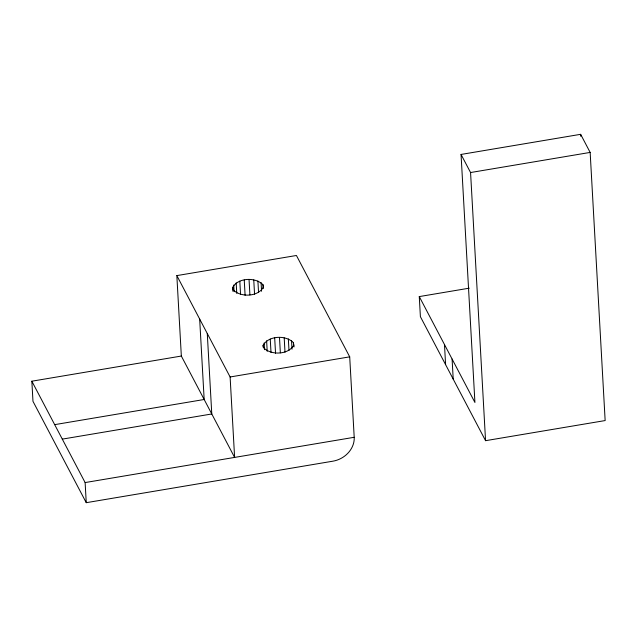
<?xml version="1.0" encoding="UTF-8"?>
<svg xmlns="http://www.w3.org/2000/svg" width="637" height="637" viewBox="0 0 637 637"><rect width="100%" height="100%" fill="white"/><g stroke="black" fill="none" stroke-linecap="round" stroke-linejoin="round"><path stroke-width="0.96" d="M232.656 287.422C238.079 277.573 255.501 276.928 263.001 284.747L263.439 287.112C258.025 296.961 240.595 297.598 233.102 289.779L232.656 287.422L232.871 291.252M263.208 347.261L263.097 345.342C268.519 335.5 285.941 334.855 293.442 342.674L293.991 346.95M293.888 345.031C288.465 354.881 271.043 355.526 263.543 347.706L263.097 345.342M419.273 296.587L474.923 402.473L461.053 154.441L580.641 134.319L590.157 152.418L605.15 420.563L485.561 440.685L420.396 316.693L419.273 296.587L469.262 288.171M461.053 154.441L470.568 172.539L590.157 152.418M176.839 275.606L296.428 255.485L349.705 356.847L354.204 437.293A23.163 19.651 -27.7 0 1 332.904 461.18L86.25 502.681L32.973 401.318L31.85 381.205L181.338 356.051L234.615 457.414L230.116 376.977L176.839 275.606L181.338 356.051M230.116 376.977L349.705 356.847M54.678 424.648L204.166 399.495L199.668 319.049M62.291 439.124L211.779 413.97L207.28 333.533M31.85 381.205L85.127 482.567L354.204 437.293M580.641 134.319L580.753 136.302M470.568 172.539L485.561 440.685M452.087 359.029L453.218 379.142M444.483 344.553L445.605 364.659M293.442 342.674L293.657 346.504M291.531 340.564L292.017 349.18M288.346 338.9L288.991 350.39M284.198 337.857L285.002 352.221M279.492 337.53L280.352 352.85M274.69 337.952L275.542 353.272M270.255 339.083L271.004 352.492M266.624 340.811L267.214 351.345M263.001 284.747L263.216 288.585M261.09 282.637L261.576 291.252M264.164 342.969L264.538 349.673M257.905 280.973L258.55 292.471M253.757 279.93L254.561 294.294M249.051 279.603L249.911 294.923M244.242 280.025L245.102 295.345M239.815 281.156L240.563 294.565M236.184 282.884L236.773 293.418M233.723 285.042L234.097 291.746M85.127 482.567L86.25 502.681"/></g></svg>
